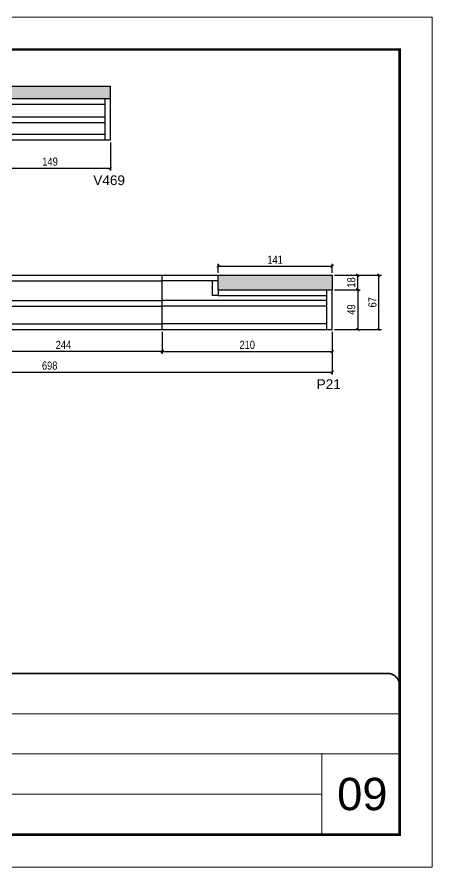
# Model space of a CAD drawing. Extents: x 3309 to 9563, y -2522 to 14608.
# Drawn here: x 4282 to 4794, y 11261 to 12311 of the extents above; entities that cross this region are included whole.
import ezdxf

# ---------------------------------------------------------------- set-up
doc = ezdxf.new("R2010")
doc.units = 0
doc.linetypes.add('CONTINUO', pattern=[0])
doc.linetypes.add('DASHED', pattern=[0.75, 0.5, -0.25])
for name, color, linetype in [('5', 5, 'Continuous'), ('COTA', 241, 'Continuous'), ('Painéis', 200, 'Continuous'), ('SARR_2.2x7', 40, 'Continuous')]:
    doc.layers.add(name, color=color, linetype=linetype)
for name, color, linetype, lineweight in [('CARIMBO', 255, 'Continuous', 9), ('Folhas', 255, 'Continuous', 9), ('SARRAFO DE PRESSAO', 251, 'DASHED', 9)]:
    doc.layers.add(name, color=color, linetype=linetype, lineweight=lineweight)
doc.styles.add('ARIAL', font='arial.ttf')
doc.styles.add('COTA TECNICA', font='techl___.ttf', dxfattribs={"height": 10})
doc.styles.get("Standard").update_dxf_attribs({"font": 'arial.ttf'})
doc.dimstyles.new('PAINEL', dxfattribs={"dimtxt": 10, "dimasz": 3, "dimexe": 3, "dimexo": 3, "dimgap": 3, "dimtad": 1, "dimdec": 1, "dimzin": 12, "dimdsep": 46, "dimtxsty": 'COTA TECNICA', "dimblk1": 'OBLIQUE', "dimblk2": 'OBLIQUE', "dimsah": 1, "dimcen": 0.9, "dimclrd": 4, "dimclre": 4, "dimclrt": 240, "dimadec": 1, "dimazin": 3, "dimtfac": 1, "dimtdec": 1, "dimtmove": 0, "dimatfit": 3, "dimfxl": 1, "dimtolj": 1, "dimtzin": 12, "dimarcsym": 0})

# ---------------------------------------------------------------- blocks, each defined once
blk = doc.blocks.new('9999999999')
at = {"color": 30, "linetype": 'CONTINUO'}
for p, q in [((98564.6, 34379.6), (99584, 34379.6)), ((98564.6, 34329.8), (99488, 34329.8)), ((99584, 34329.8), (99488, 34329.8)), ((99488, 34329.8), (99488, 34230.2)), ((98564.6, 34280), (99488, 34280))]:
    blk.add_line(p, q, dxfattribs=at)
at = {"color": 30, "linetype": 'CONTINUO', "const_width": 2}
blk.add_lwpolyline([(99584, 34230.2), (99584, 34414.4, 0.414214), (99569, 34429.4), (98229, 34429.4, 0.414214), (98214, 34414.4), (98214, 34245.2, 0.414214), (98229, 34230.2), (99584, 34230.2)], format="xyb", dxfattribs=at)
at = {"layer": 'Folhas'}
blk.add_lwpolyline([(98139, 34190.2), (99624, 34190.2), (99624, 35240.2), (98139, 35240.2)], close=True, dxfattribs=at)
at = {"layer": 'Folhas', "color": 30, "const_width": 3}
blk.add_lwpolyline([(98214, 34230.2), (99584, 34230.2), (99584, 35200.2), (98214, 35200.2)], close=True, dxfattribs=at)
blk = doc.blocks.new('_Oblique')
at = {"color": 0, "linetype": 'ByBlock', "lineweight": -2}
blk.add_line((-0.5, -0.5), (0.5, 0.5), dxfattribs=at)
blk = doc.blocks.new('*D176')
at = {"layer": 'COTA', "color": 4, "lineweight": -2, "transparency": 16777216}
for p, q in [((4248.1, 12155.5), (4248.1, 12120.9)), ((4397.1, 12155.5), (4397.1, 12120.9)), ((4248.1, 12123.9), (4397.1, 12123.9))]:
    blk.add_line(p, q, dxfattribs=at)
at = {"layer": 'Defpoints', "color": 0, "transparency": 16777216}
for p in [(4248.1, 12158.5, 0), (4397.1, 12158.5, 0), (4397.1, 12123.9)]:
    blk.add_point(p, dxfattribs=at)
at = {"layer": 'COTA', "color": 4, "lineweight": -2, "transparency": 16777216, "xscale": 3, "yscale": 3, "zscale": 3, "rotation": 180}
blk.add_blockref('_Oblique', (4248.1, 12123.9), dxfattribs=at)
at = {"layer": 'COTA', "color": 4, "lineweight": -2, "transparency": 16777216, "xscale": 3, "yscale": 3, "zscale": 3}
blk.add_blockref('_Oblique', (4397.1, 12123.9), dxfattribs=at)
at = {"layer": 'COTA', "color": 240, "transparency": 16777216, "insert": (4322.6, 12132), "char_height": 10, "attachment_point": 5, "style": 'COTA TECNICA'}
blk.add_mtext('\\A1;149', dxfattribs=at)
blk = doc.blocks.new('*D177')
at = {"layer": 'COTA', "color": 4, "linetype": 'ByBlock', "lineweight": -2, "transparency": 16777216}
for p, q in [((4461.1, 11921.8), (4461.1, 11894.6)), ((4671.1, 11921.8), (4671.1, 11894.6)), ((4461.1, 11897.6), (4671.1, 11897.6))]:
    blk.add_line(p, q, dxfattribs=at)
at = {"layer": 'Defpoints', "color": 0, "linetype": 'ByBlock', "transparency": 16777216}
for p in [(4461.1, 11924.8), (4671.1, 11924.8), (4671.1, 11897.6)]:
    blk.add_point(p, dxfattribs=at)
at = {"layer": 'COTA', "color": 4, "linetype": 'ByBlock', "lineweight": -2, "transparency": 16777216, "xscale": 3, "yscale": 3, "zscale": 3, "rotation": 180}
blk.add_blockref('_Oblique', (4461.1, 11897.6), dxfattribs=at)
at = {"layer": 'COTA', "color": 4, "linetype": 'ByBlock', "lineweight": -2, "transparency": 16777216, "xscale": 3, "yscale": 3, "zscale": 3}
blk.add_blockref('_Oblique', (4671.1, 11897.6), dxfattribs=at)
at = {"layer": 'COTA', "color": 240, "linetype": 'ByBlock', "transparency": 16777216, "insert": (4566.1, 11905.7), "char_height": 10, "attachment_point": 5, "style": 'COTA TECNICA'}
blk.add_mtext('\\A1;210', dxfattribs=at)
blk = doc.blocks.new('*D178')
at = {"layer": 'COTA', "color": 4, "lineweight": -2, "transparency": 16777216}
for p, q in [((4217.1, 11921.8), (4217.1, 11894.6)), ((4461.1, 11921.8), (4461.1, 11894.6)), ((4461.1, 11897.6), (4217.1, 11897.6))]:
    blk.add_line(p, q, dxfattribs=at)
at = {"layer": 'Defpoints', "color": 0, "transparency": 16777216}
for p in [(4217.1, 11924.8, 0), (4461.1, 11924.8, 0), (4217.1, 11897.6)]:
    blk.add_point(p, dxfattribs=at)
at = {"layer": 'COTA', "color": 4, "lineweight": -2, "transparency": 16777216, "xscale": 3, "yscale": 3, "zscale": 3, "rotation": 180}
blk.add_blockref('_Oblique', (4217.1, 11897.6), dxfattribs=at)
at = {"layer": 'COTA', "color": 4, "lineweight": -2, "transparency": 16777216, "xscale": 3, "yscale": 3, "zscale": 3}
blk.add_blockref('_Oblique', (4461.1, 11897.6), dxfattribs=at)
at = {"layer": 'COTA', "color": 240, "transparency": 16777216, "insert": (4339.1, 11905.7), "char_height": 10, "attachment_point": 5, "style": 'COTA TECNICA'}
blk.add_mtext('\\A1;244', dxfattribs=at)
blk = doc.blocks.new('*D194')
at = {"layer": 'COTA', "color": 4, "lineweight": -2, "transparency": 16777216}
for p, q in [((3973.1, 11921.8), (3973.1, 11869)), ((4671.1, 11921.8), (4671.1, 11869)), ((3973.1, 11872), (4671.1, 11872))]:
    blk.add_line(p, q, dxfattribs=at)
at = {"layer": 'Defpoints', "color": 0, "transparency": 16777216}
for p in [(3973.1, 11924.8, 0), (4671.1, 11924.8, 0), (4671.1, 11872)]:
    blk.add_point(p, dxfattribs=at)
at = {"layer": 'COTA', "color": 4, "lineweight": -2, "transparency": 16777216, "xscale": 3, "yscale": 3, "zscale": 3, "rotation": 180}
blk.add_blockref('_Oblique', (3973.1, 11872), dxfattribs=at)
at = {"layer": 'COTA', "color": 4, "lineweight": -2, "transparency": 16777216, "xscale": 3, "yscale": 3, "zscale": 3}
blk.add_blockref('_Oblique', (4671.1, 11872), dxfattribs=at)
at = {"layer": 'COTA', "color": 240, "transparency": 16777216, "insert": (4322.1, 11880.1), "char_height": 10, "attachment_point": 5, "style": 'COTA TECNICA'}
blk.add_mtext('\\A1;698', dxfattribs=at)
blk = doc.blocks.new('*D195')
at = {"layer": 'COTA', "color": 4, "lineweight": -2, "transparency": 16777216}
for p, q in [((4674.1, 11991.8), (4731.9, 11991.8)), ((4728.9, 11924.8), (4728.9, 11991.8)), ((4674.1, 11924.8), (4731.9, 11924.8))]:
    blk.add_line(p, q, dxfattribs=at)
at = {"layer": 'Defpoints', "color": 0, "transparency": 16777216}
for p in [(4671.1, 11991.8), (4728.9, 11991.8), (4671.1, 11924.8)]:
    blk.add_point(p, dxfattribs=at)
at = {"layer": 'COTA', "color": 4, "lineweight": -2, "transparency": 16777216, "xscale": 3, "yscale": 3, "zscale": 3}
for p, rotation in [((4728.9, 11991.8), 90), ((4728.9, 11924.8), 270)]:
    blk.add_blockref('_Oblique', p, dxfattribs=dict(at, rotation=rotation))
at = {"layer": 'COTA', "color": 240, "transparency": 16777216, "insert": (4720.8, 11958.3), "char_height": 10, "attachment_point": 5, "rotation": 90, "style": 'COTA TECNICA'}
blk.add_mtext('\\A1;67', dxfattribs=at)
blk = doc.blocks.new('*D200')
at = {"layer": 'COTA', "color": 4, "lineweight": -2, "transparency": 16777216}
for p, q in [((4530.1, 11994.8), (4530.1, 12005.9)), ((4530.1, 12002.9), (4671.1, 12002.9)), ((4671.1, 11994.8), (4671.1, 12005.9))]:
    blk.add_line(p, q, dxfattribs=at)
at = {"layer": 'Defpoints', "color": 0, "transparency": 16777216}
for p in [(4671.1, 12002.9), (4530.1, 11991.8), (4671.1, 11991.8)]:
    blk.add_point(p, dxfattribs=at)
at = {"layer": 'COTA', "color": 4, "lineweight": -2, "transparency": 16777216, "xscale": 3, "yscale": 3, "zscale": 3, "rotation": 180}
blk.add_blockref('_Oblique', (4530.1, 12002.9), dxfattribs=at)
at = {"layer": 'COTA', "color": 4, "lineweight": -2, "transparency": 16777216, "xscale": 3, "yscale": 3, "zscale": 3}
blk.add_blockref('_Oblique', (4671.1, 12002.9), dxfattribs=at)
at = {"layer": 'COTA', "color": 240, "transparency": 16777216, "insert": (4600.6, 12010.9), "char_height": 10, "attachment_point": 5, "style": 'COTA TECNICA'}
blk.add_mtext('\\A1;141', dxfattribs=at)
blk = doc.blocks.new('*D201')
at = {"layer": 'COTA', "color": 4, "lineweight": -2, "transparency": 16777216}
for p, q in [((4674.1, 11973.8), (4705.8, 11973.8)), ((4702.8, 11973.8), (4702.8, 11924.8)), ((4674.1, 11924.8), (4705.8, 11924.8))]:
    blk.add_line(p, q, dxfattribs=at)
at = {"layer": 'Defpoints', "color": 0, "transparency": 16777216}
for p in [(4671.1, 11973.8), (4671.1, 11924.8), (4702.8, 11924.8)]:
    blk.add_point(p, dxfattribs=at)
at = {"layer": 'COTA', "color": 4, "lineweight": -2, "transparency": 16777216, "xscale": 3, "yscale": 3, "zscale": 3}
for p, rotation in [((4702.8, 11973.8), 90), ((4702.8, 11924.8), 270)]:
    blk.add_blockref('_Oblique', p, dxfattribs=dict(at, rotation=rotation))
at = {"layer": 'COTA', "color": 240, "transparency": 16777216, "insert": (4694.7, 11949.3), "char_height": 10, "attachment_point": 5, "rotation": 90, "style": 'COTA TECNICA'}
blk.add_mtext('\\A1;49', dxfattribs=at)
blk = doc.blocks.new('*D202')
at = {"layer": 'COTA', "color": 4, "lineweight": -2, "transparency": 16777216}
for p, q in [((4674.1, 11991.8), (4705.8, 11991.8)), ((4702.8, 11973.8), (4702.8, 11991.8)), ((4674.1, 11973.8), (4705.8, 11973.8))]:
    blk.add_line(p, q, dxfattribs=at)
at = {"layer": 'Defpoints', "color": 0, "transparency": 16777216}
for p in [(4671.1, 11991.8), (4702.8, 11991.8), (4671.1, 11973.8)]:
    blk.add_point(p, dxfattribs=at)
at = {"layer": 'COTA', "color": 4, "lineweight": -2, "transparency": 16777216, "xscale": 3, "yscale": 3, "zscale": 3}
for p, rotation in [((4702.8, 11991.8), 90), ((4702.8, 11973.8), 270)]:
    blk.add_blockref('_Oblique', p, dxfattribs=dict(at, rotation=rotation))
at = {"layer": 'COTA', "color": 240, "transparency": 16777216, "insert": (4694.7, 11982.8), "char_height": 10, "attachment_point": 5, "rotation": 90, "style": 'COTA TECNICA'}
blk.add_mtext('\\A1;18', dxfattribs=at)

msp = doc.modelspace()

# ---------------------------------------------------------------- hatches: boundary and pattern name
at = {"layer": 'COTA'}
h = msp.add_hatch(dxfattribs=at)
h.set_pattern_fill('AR-CONC', color=256, scale=0.03)
h.set_pattern_definition([(50, (18.012, 2673.1487), (5.46554, -0.4781726), [0.5715, -6.2865]), (355, (18.012, 2673.1487), (-1.0573026, 5.7317054), [0.4572, -5.0292175]), (100.451445, (18.4676, 2673.109), (4.4082374, 5.2535326), [0.4857003, -5.3427073]), (46.1842, (18.012, 2674.673), (8.1323712, -1.26127), [0.85725, -9.42975]), (96.63556, (18.69, 2674.568), (7.122124, 7.422784), [0.728551, -8.014068]), (351.18415, (18.012, 2674.673), (7.122124, 7.422784), [0.685799, -7.543792]), (21, (18.774, 2674.2917), (4.5484317, -3.067956), [0.5715, -6.2865]), (326, (18.774, 2674.2917), (1.854061, 5.525639), [0.4572, -5.0292]), (71.451445, (19.153, 2674.036), (6.4024926, 2.457683), [0.4857003, -5.342698]), (37.5, (18.0122, 2673.1487), (0.0926581, 2.53665117), [0, -4.96824, 0, -5.1054, 0, -5.04825]), (7.5, (18.0122, 2673.1487), (2.0045899, 3.00541724), [0, -2.91084, 0, -4.85394, 0, -1.92405]), (327.5, (16.313, 2673.1487), (4.06771786, -0.1718623), [0, -1.905, 0, -5.9436, 0, -7.8867]), (317.5, (15.551, 2673.1487), (4.4438754, 0.7627947), [0, -2.4765, 0, -3.94716, 0, -5.6007])])
h.paths.add_polyline_path([(4397.12, 12209.46), (4397.12, 12225.46), (3760.12, 12225.46), (3760.12, 12209.46)])
h = msp.add_hatch(dxfattribs=at)
h.set_pattern_fill('AR-CONC', color=256, scale=0.03)
h.paths.add_polyline_path([(4671.12, 11991.76), (4530.12, 11991.76), (4530.12, 11973.76), (4671.12, 11973.76)])

# ---------------------------------------------------------------- linework, layer by layer
for p, q in [((3760.12, 12225.46), (4397.12, 12225.46)), ((4397.12, 12209.46), (4397.12, 12225.46)), ((4530.12, 11991.76), (4671.12, 11991.76)), ((4671.12, 11991.76), (4671.12, 11973.76)), ((4530.12, 11973.76), (4530.12, 11966.76)), ((4530.12, 11966.76), (4523.12, 11966.76))]:
    msp.add_line(p, q, dxfattribs=at)
at = {"layer": 'Painéis', "linetype": 'ByBlock'}
for p, q in [((4397.12, 12209.46), (3760.12, 12209.46)), ((4397.12, 12158.46), (4397.12, 12209.46)), ((4397.12, 12158.46), (3760.12, 12158.46)), ((3973.12, 11991.76), (4530.12, 11991.76)), ((4461.12, 11924.76), (4461.12, 11991.76)), ((4530.12, 11973.76), (4530.12, 11991.76)), ((4530.12, 11973.76), (4671.12, 11973.76)), ((4671.12, 11924.76), (4671.12, 11973.76)), ((3973.12, 11924.76), (4671.12, 11924.76))]:
    msp.add_line(p, q, dxfattribs=at)
at = {"layer": 'SARR_2.2x7', "linetype": 'Continuous'}
for p, q in [((4390.12, 12202.46), (4248.12, 12202.46)), ((4390.12, 12209.46), (4390.12, 12158.46)), ((4390.12, 12187.15), (4248.12, 12187.15)), ((4390.12, 12180.15), (4248.12, 12180.15)), ((4390.12, 12165.46), (4248.12, 12165.46)), ((4217.12, 11984.76), (4461.12, 11984.76)), ((4530.12, 11984.76), (4461.12, 11984.76)), ((4523.12, 11966.76), (4523.12, 11984.76)), ((4664.12, 11973.76), (4664.12, 11924.76)), ((4217.12, 11960.35), (4461.12, 11960.35)), ((4664.12, 11960.35), (4461.12, 11960.35)), ((4530.12, 11966.76), (4664.12, 11966.76)), ((4217.12, 11953.35), (4461.12, 11953.35)), ((4664.12, 11953.35), (4461.12, 11953.35)), ((4217.12, 11931.76), (4461.12, 11931.76)), ((4664.12, 11931.76), (4461.12, 11931.76))]:
    msp.add_line(p, q, dxfattribs=at)

# ---------------------------------------------------------------- block references
at = {"layer": 'SARRAFO DE PRESSAO', "color": 6, "linetype": 'ByBlock'}
msp.add_blockref('9999999999', (-94829.61, -22929.5), dxfattribs=at)

# ---------------------------------------------------------------- texts
at = {"layer": '5', "linetype": 'Continuous'}
for s, rotation, p in [('V469', 0.00004, (4375.97, 12103.07, 0)), ('P21', 359.99996, (4651.88, 11851.13))]:
    msp.add_text(s, height=12, rotation=rotation, dxfattribs=at).set_placement(p)
at = {"layer": 'CARIMBO', "style": 'ARIAL'}
msp.add_text('09', height=40, dxfattribs=at).set_placement((4677.23, 11330.85))

# ---------------------------------------------------------------- dimensions: what is measured, and where the dimension line sits
at = {"layer": 'COTA'}
for base, p1, p2, picture, middle in [((4397.12, 12123.92, 0), (4248.12, 12158.46), (4397.12, 12158.46), '*D176', (4322.62, 12132.02, 0)), ((4671.12, 12002.86), (4530.12, 11991.76), (4671.12, 11991.76), '*D200', (4600.62, 12010.93))]:
    dim = msp.add_linear_dim(base=base, p1=p1, p2=p2, dimstyle='PAINEL', dxfattribs=at)
    dim.commit()
    dim.dimension.update_dxf_attribs({"geometry": picture, "text_midpoint": middle})
for base, p1, p2, angle, picture, middle in [((4728.93, 11991.76), (4671.12, 11924.76), (4671.12, 11991.76), 90, '*D195', (4720.82, 11958.26)), ((4702.84, 11991.76), (4671.12, 11973.76), (4671.12, 11991.76), 90, '*D202', (4694.74, 11982.76)), ((4702.84, 11924.76), (4671.12, 11973.76), (4671.12, 11924.76), 90, '*D201', (4694.74, 11949.26)), ((4671.12, 11871.98, 0), (3973.12, 11924.76), (4671.12, 11924.76), 180, '*D194', (4322.12, 11880.11, 0)), ((4217.12, 11897.64, 0), (4461.12, 11924.76), (4217.12, 11924.76), 180, '*D178', (4339.12, 11905.71, 0))]:
    dim = msp.add_linear_dim(base=base, p1=p1, p2=p2, angle=angle, dimstyle='PAINEL', dxfattribs=at)
    dim.commit()
    dim.dimension.update_dxf_attribs({"geometry": picture, "text_midpoint": middle})
at = {"layer": 'COTA', "linetype": 'ByBlock'}
dim = msp.add_linear_dim(base=(4671.12, 11897.64), p1=(4461.12, 11924.76), p2=(4671.12, 11924.76), dimstyle='PAINEL', override={"dimtmove": 1}, dxfattribs=at)
dim.commit()
dim.dimension.update_dxf_attribs({"geometry": '*D177', "text_midpoint": (4566.12, 11905.74)})

doc.saveas('drawing.dxf')
